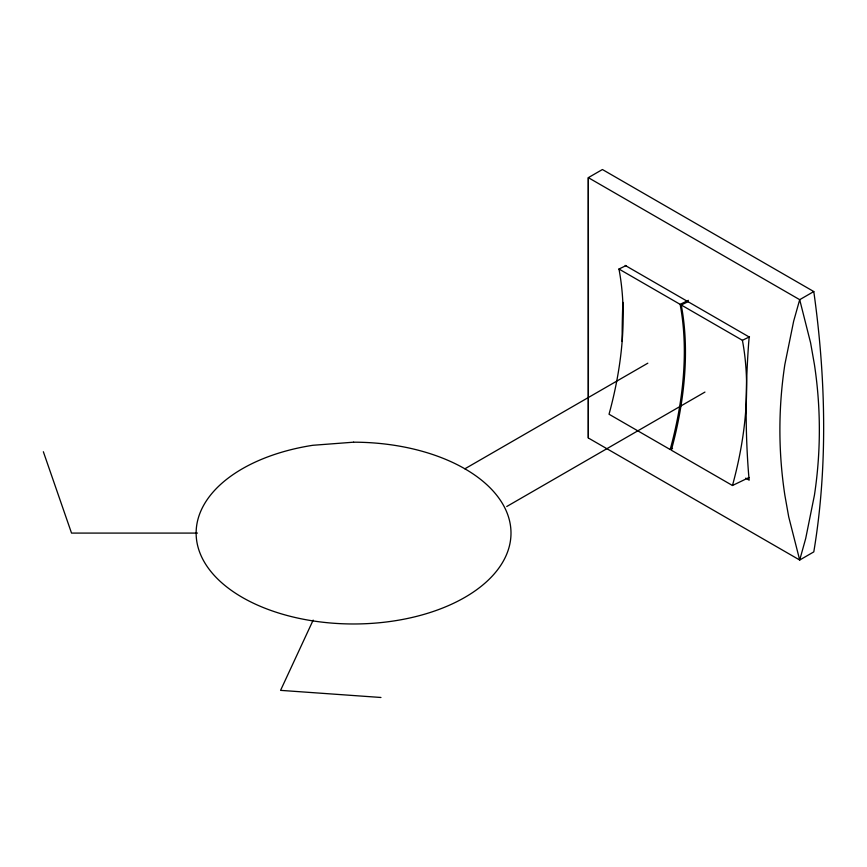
<?xml version="1.0" encoding="UTF-8"?>
<svg xmlns="http://www.w3.org/2000/svg" width="867" height="867" viewBox="0 0 867 867"><rect width="100%" height="100%" fill="white"/><g stroke="black" fill="none" stroke-linecap="round" stroke-linejoin="round"><path stroke-width="1.3" d="M588.325 437.987L588.379 381.729A648.462 1.994 89.9 0 0 588.379 251.062L588.325 177.648L602.413 169.52L813.788 291.55A917.969 529.997 60 0 1 813.788 551.889L799.699 560.028L588.325 437.987L588.27 364.649A653.306 2.005 89.9 0 1 588.27 233.982L588.325 177.648L799.699 299.679L810.602 342.855L814.427 364.552A653.306 533.422 0.4 0 1 814.427 495.22L805.692 538.515L799.699 560.028L788.71 516.851L784.852 495.155A648.462 529.466 0.4 0 1 784.852 364.487L793.652 321.202L799.699 299.679L813.788 291.55M313.16 620.122L280.572 690.36L380.96 697.48M464.885 468.809L647.822 363.186M506.751 506.512L704.947 392.079M672.554 448.391L670.191 449.54L609.035 414.231A313.041 180.737 -60 0 0 618.962 269.03L626.061 265.605M618.962 269.03L680.118 304.339L688.398 300.35M749.034 477.511L732.474 485.498L671.318 450.19A313.041 180.737 -60 0 0 681.245 304.989L688.344 301.564M681.245 304.989L742.401 340.298L749.5 336.873M197.481 533.086L71.528 533.086L43.35 451.729M625.172 265.4L749.175 336.992L748.622 343.57A917.969 529.997 -60 0 0 748.622 474.238L749.175 480.177L745.663 478.15M742.401 340.298A313.041 180.737 -60 0 1 732.474 485.498M622.148 341.457A917.969 529.997 -60 0 1 622.885 302.41M680.118 304.339A313.041 180.737 -60 0 1 670.191 449.54M353.563 442.192L312.814 445.291A157.436 90.894 0 0 0 232.963 591.511A157.436 90.894 0 0 0 496.249 571.494A157.436 90.894 0 0 0 353.563 442.192"/></g></svg>
